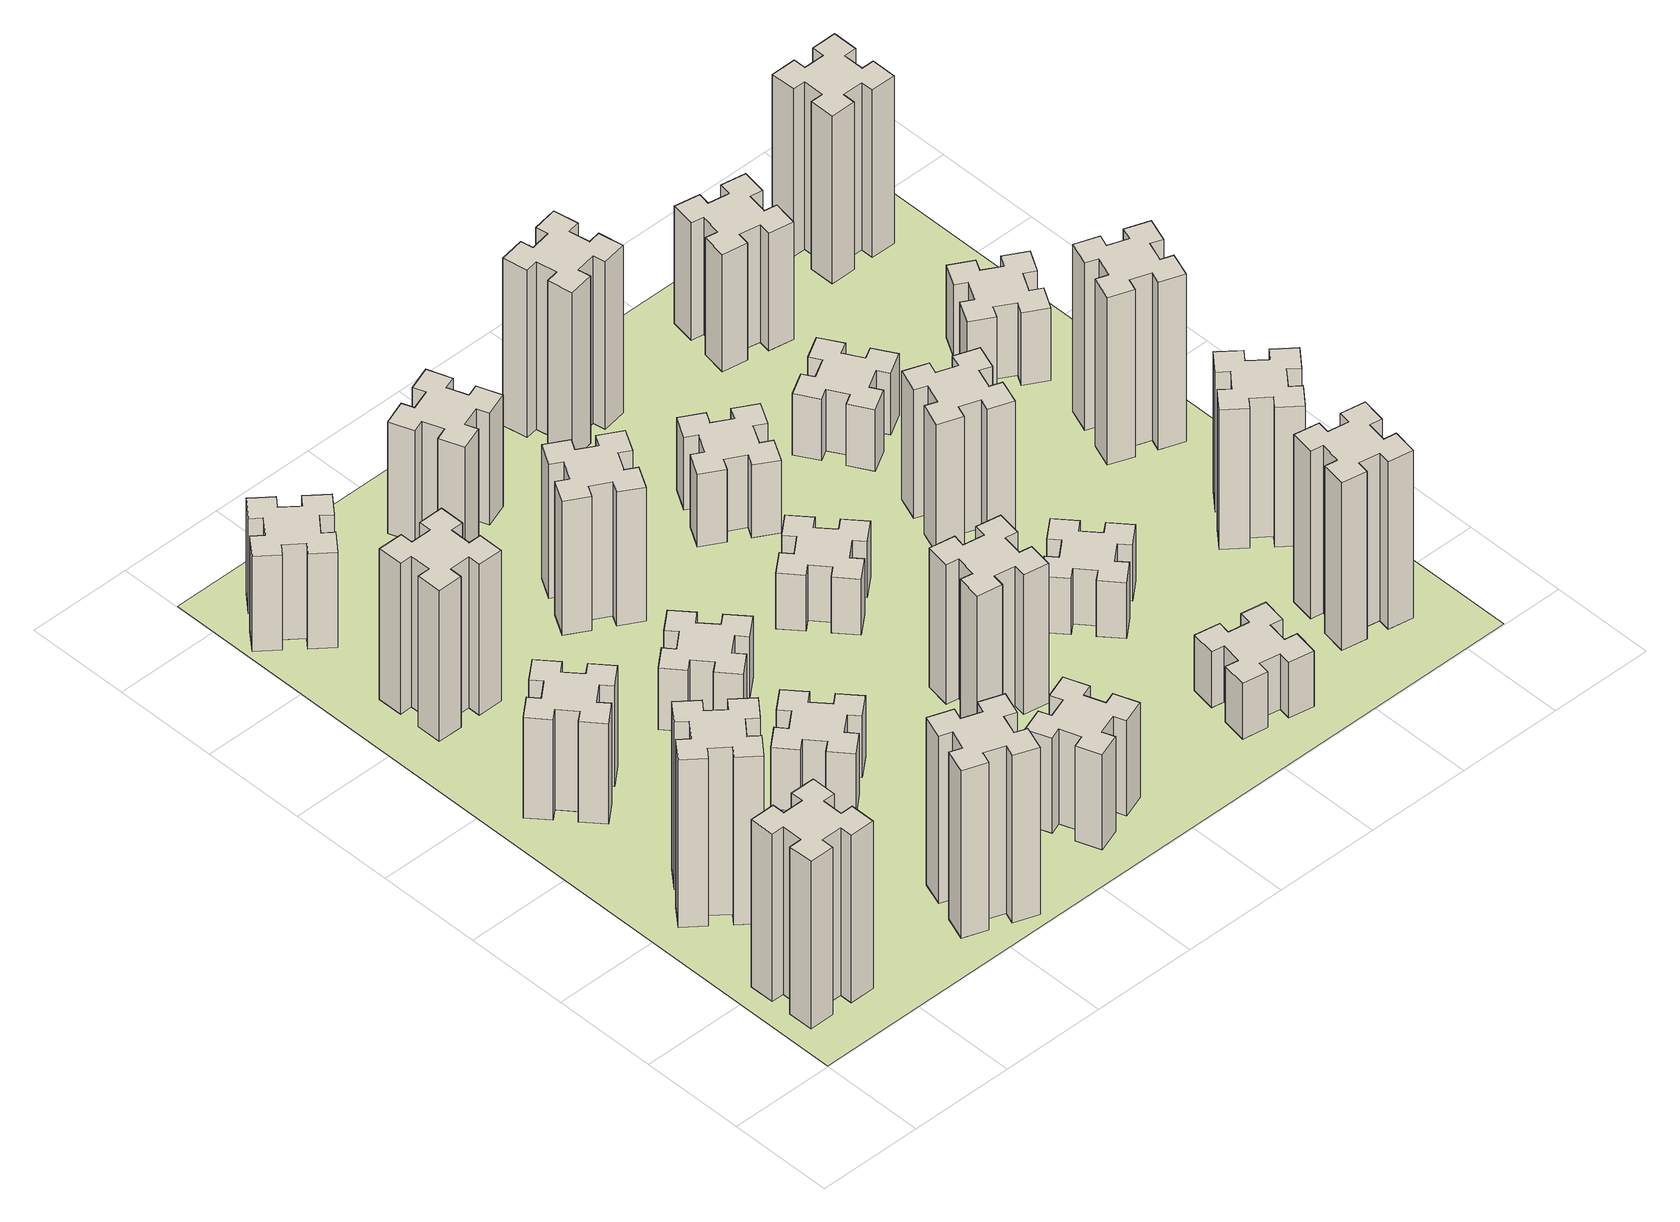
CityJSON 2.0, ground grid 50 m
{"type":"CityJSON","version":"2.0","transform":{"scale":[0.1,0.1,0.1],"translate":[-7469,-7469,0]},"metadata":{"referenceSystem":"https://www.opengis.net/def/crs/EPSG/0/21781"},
"CityObjects":{
"building1":{"type":"Building","attributes":{"class":"1000","function":"1000","usage":"1000","yearOfConstruction":2016,"roofType":"1000","measuredHeight":90,"storeysAboveGround":30,"storeysBelowGround":0},"geometry":[{"type":"Solid","lod":"1","boundaries":[[[[0,1,2,3,4,5,6,7,8,9,10,11,12,13,14,15,16,17,18,19]],[[17,16,20,21]],[[16,15,22,20]],[[15,14,23,22]],[[14,13,24,23]],[[13,12,25,24]],[[12,11,26,25]],[[11,10,27,26]],[[10,9,28,27]],[[9,8,29,28]],[[8,7,30,29]],[[7,6,31,30]],[[6,5,32,31]],[[5,4,33,32]],[[4,3,34,33]],[[3,2,35,34]],[[2,1,36,35]],[[1,0,37,36]],[[0,19,38,37]],[[19,18,39,38]],[[18,17,21,39]],[[24,25,26,27,28,29,30,31,32,33,34,35,36,37,38,39,21,20,22,23]]]]}]},
"building2":{"type":"Building","attributes":{"class":"1000","function":"1000","usage":"1000","yearOfConstruction":2016,"roofType":"1000","measuredHeight":90,"storeysAboveGround":30,"storeysBelowGround":0},"geometry":[{"type":"Solid","lod":"1","boundaries":[[[[40,41,42,43,44,45,46,47,48,49,50,51,52,53,54,55,56,57,58,59]],[[57,56,60,61]],[[56,55,62,60]],[[55,54,63,62]],[[54,53,64,63]],[[53,52,65,64]],[[52,51,66,65]],[[51,50,67,66]],[[50,49,68,67]],[[49,48,69,68]],[[48,47,70,69]],[[47,46,71,70]],[[46,45,72,71]],[[45,44,73,72]],[[44,43,74,73]],[[43,42,75,74]],[[42,41,76,75]],[[41,40,77,76]],[[40,59,78,77]],[[59,58,79,78]],[[58,57,61,79]],[[64,65,66,67,68,69,70,71,72,73,74,75,76,77,78,79,61,60,62,63]]]]}]},
"building3":{"type":"Building","attributes":{"class":"1000","function":"1000","usage":"1000","yearOfConstruction":2016,"roofType":"1000","measuredHeight":54,"storeysAboveGround":30,"storeysBelowGround":0},"geometry":[{"type":"Solid","lod":"1","boundaries":[[[[80,81,82,83,84,85,86,87,88,89,90,91,92,93,94,95,96,97,98,99]],[[97,96,100,101]],[[96,95,102,100]],[[95,94,103,102]],[[94,93,104,103]],[[93,92,105,104]],[[92,91,106,105]],[[91,90,107,106]],[[90,89,108,107]],[[89,88,109,108]],[[88,87,110,109]],[[87,86,111,110]],[[86,85,112,111]],[[85,84,113,112]],[[84,83,114,113]],[[83,82,115,114]],[[82,81,116,115]],[[81,80,117,116]],[[80,99,118,117]],[[99,98,119,118]],[[98,97,101,119]],[[104,105,106,107,108,109,110,111,112,113,114,115,116,117,118,119,101,100,102,103]]]]}]},
"building4":{"type":"Building","attributes":{"class":"1000","function":"1000","usage":"1000","yearOfConstruction":2016,"roofType":"1000","measuredHeight":81,"storeysAboveGround":30,"storeysBelowGround":0},"geometry":[{"type":"Solid","lod":"1","boundaries":[[[[120,121,122,123,124,125,126,127,128,129,130,131,132,133,134,135,136,137,138,139]],[[137,136,140,141]],[[136,135,142,140]],[[135,134,143,142]],[[134,133,144,143]],[[133,132,145,144]],[[132,131,146,145]],[[131,130,147,146]],[[130,129,148,147]],[[129,128,149,148]],[[128,127,150,149]],[[127,126,151,150]],[[126,125,152,151]],[[125,124,153,152]],[[124,123,154,153]],[[123,122,155,154]],[[122,121,156,155]],[[121,120,157,156]],[[120,139,158,157]],[[139,138,159,158]],[[138,137,141,159]],[[144,145,146,147,148,149,150,151,152,153,154,155,156,157,158,159,141,140,142,143]]]]}]},
"building5":{"type":"Building","attributes":{"class":"1000","function":"1000","usage":"1000","yearOfConstruction":2016,"roofType":"1000","measuredHeight":90,"storeysAboveGround":30,"storeysBelowGround":0},"geometry":[{"type":"Solid","lod":"1","boundaries":[[[[160,161,162,163,164,165,166,167,168,169,170,171,172,173,174,175,176,177,178,179]],[[177,176,180,181]],[[176,175,182,180]],[[175,174,183,182]],[[174,173,184,183]],[[173,172,185,184]],[[172,171,186,185]],[[171,170,187,186]],[[170,169,188,187]],[[169,168,189,188]],[[168,167,190,189]],[[167,166,191,190]],[[166,165,192,191]],[[165,164,193,192]],[[164,163,194,193]],[[163,162,195,194]],[[162,161,196,195]],[[161,160,197,196]],[[160,179,198,197]],[[179,178,199,198]],[[178,177,181,199]],[[184,185,186,187,188,189,190,191,192,193,194,195,196,197,198,199,181,180,182,183]]]]}]},
"building6":{"type":"Building","attributes":{"class":"1000","function":"1000","usage":"1000","yearOfConstruction":2016,"roofType":"1000","measuredHeight":51,"storeysAboveGround":30,"storeysBelowGround":0},"geometry":[{"type":"Solid","lod":"1","boundaries":[[[[200,201,202,203,204,205,206,207,208,209,210,211,212,213,214,215,216,217,218,219]],[[217,216,220,221]],[[216,215,222,220]],[[215,214,223,222]],[[214,213,224,223]],[[213,212,225,224]],[[212,211,226,225]],[[211,210,227,226]],[[210,209,228,227]],[[209,208,229,228]],[[208,207,230,229]],[[207,206,231,230]],[[206,205,232,231]],[[205,204,233,232]],[[204,203,234,233]],[[203,202,235,234]],[[202,201,236,235]],[[201,200,237,236]],[[200,219,238,237]],[[219,218,239,238]],[[218,217,221,239]],[[224,225,226,227,228,229,230,231,232,233,234,235,236,237,238,239,221,220,222,223]]]]}]},
"building7":{"type":"Building","attributes":{"class":"1000","function":"1000","usage":"1000","yearOfConstruction":2016,"roofType":"1000","measuredHeight":33,"storeysAboveGround":30,"storeysBelowGround":0},"geometry":[{"type":"Solid","lod":"1","boundaries":[[[[240,241,242,243,244,245,246,247,248,249,250,251,252,253,254,255,256,257,258,259]],[[257,256,260,261]],[[256,255,262,260]],[[255,254,263,262]],[[254,253,264,263]],[[253,252,265,264]],[[252,251,266,265]],[[251,250,267,266]],[[250,249,268,267]],[[249,248,269,268]],[[248,247,270,269]],[[247,246,271,270]],[[246,245,272,271]],[[245,244,273,272]],[[244,243,274,273]],[[243,242,275,274]],[[242,241,276,275]],[[241,240,277,276]],[[240,259,278,277]],[[259,258,279,278]],[[258,257,261,279]],[[264,265,266,267,268,269,270,271,272,273,274,275,276,277,278,279,261,260,262,263]]]]}]},
"building8":{"type":"Building","attributes":{"class":"1000","function":"1000","usage":"1000","yearOfConstruction":2016,"roofType":"1000","measuredHeight":33,"storeysAboveGround":30,"storeysBelowGround":0},"geometry":[{"type":"Solid","lod":"1","boundaries":[[[[280,281,282,283,284,285,286,287,288,289,290,291,292,293,294,295,296,297,298,299]],[[297,296,300,301]],[[296,295,302,300]],[[295,294,303,302]],[[294,293,304,303]],[[293,292,305,304]],[[292,291,306,305]],[[291,290,307,306]],[[290,289,308,307]],[[289,288,309,308]],[[288,287,310,309]],[[287,286,311,310]],[[286,285,312,311]],[[285,284,313,312]],[[284,283,314,313]],[[283,282,315,314]],[[282,281,316,315]],[[281,280,317,316]],[[280,299,318,317]],[[299,298,319,318]],[[298,297,301,319]],[[304,305,306,307,308,309,310,311,312,313,314,315,316,317,318,319,301,300,302,303]]]]}]},
"building9":{"type":"Building","attributes":{"class":"1000","function":"1000","usage":"1000","yearOfConstruction":2016,"roofType":"1000","measuredHeight":51,"storeysAboveGround":30,"storeysBelowGround":0},"geometry":[{"type":"Solid","lod":"1","boundaries":[[[[320,321,322,323,324,325,326,327,328,329,330,331,332,333,334,335,336,337,338,339]],[[337,336,340,341]],[[336,335,342,340]],[[335,334,343,342]],[[334,333,344,343]],[[333,332,345,344]],[[332,331,346,345]],[[331,330,347,346]],[[330,329,348,347]],[[329,328,349,348]],[[328,327,350,349]],[[327,326,351,350]],[[326,325,352,351]],[[325,324,353,352]],[[324,323,354,353]],[[323,322,355,354]],[[322,321,356,355]],[[321,320,357,356]],[[320,339,358,357]],[[339,338,359,358]],[[338,337,341,359]],[[344,345,346,347,348,349,350,351,352,353,354,355,356,357,358,359,341,340,342,343]]]]}]},
"building10":{"type":"Building","attributes":{"class":"1000","function":"1000","usage":"1000","yearOfConstruction":2016,"roofType":"1000","measuredHeight":72,"storeysAboveGround":30,"storeysBelowGround":0},"geometry":[{"type":"Solid","lod":"1","boundaries":[[[[360,361,362,363,364,365,366,367,368,369,370,371,372,373,374,375,376,377,378,379]],[[377,376,380,381]],[[376,375,382,380]],[[375,374,383,382]],[[374,373,384,383]],[[373,372,385,384]],[[372,371,386,385]],[[371,370,387,386]],[[370,369,388,387]],[[369,368,389,388]],[[368,367,390,389]],[[367,366,391,390]],[[366,365,392,391]],[[365,364,393,392]],[[364,363,394,393]],[[363,362,395,394]],[[362,361,396,395]],[[361,360,397,396]],[[360,379,398,397]],[[379,378,399,398]],[[378,377,381,399]],[[384,385,386,387,388,389,390,391,392,393,394,395,396,397,398,399,381,380,382,383]]]]}]},
"building11":{"type":"Building","attributes":{"class":"1000","function":"1000","usage":"1000","yearOfConstruction":2016,"roofType":"1000","measuredHeight":60,"storeysAboveGround":30,"storeysBelowGround":0},"geometry":[{"type":"Solid","lod":"1","boundaries":[[[[400,401,402,403,404,405,406,407,408,409,410,411,412,413,414,415,416,417,418,419]],[[417,416,420,421]],[[416,415,422,420]],[[415,414,423,422]],[[414,413,424,423]],[[413,412,425,424]],[[412,411,426,425]],[[411,410,427,426]],[[410,409,428,427]],[[409,408,429,428]],[[408,407,430,429]],[[407,406,431,430]],[[406,405,432,431]],[[405,404,433,432]],[[404,403,434,433]],[[403,402,435,434]],[[402,401,436,435]],[[401,400,437,436]],[[400,419,438,437]],[[419,418,439,438]],[[418,417,421,439]],[[424,425,426,427,428,429,430,431,432,433,434,435,436,437,438,439,421,420,422,423]]]]}]},
"building12":{"type":"Building","attributes":{"class":"1000","function":"1000","usage":"1000","yearOfConstruction":2016,"roofType":"1000","measuredHeight":75,"storeysAboveGround":30,"storeysBelowGround":0},"geometry":[{"type":"Solid","lod":"1","boundaries":[[[[440,441,442,443,444,445,446,447,448,449,450,451,452,453,454,455,456,457,458,459]],[[457,456,460,461]],[[456,455,462,460]],[[455,454,463,462]],[[454,453,464,463]],[[453,452,465,464]],[[452,451,466,465]],[[451,450,467,466]],[[450,449,468,467]],[[449,448,469,468]],[[448,447,470,469]],[[447,446,471,470]],[[446,445,472,471]],[[445,444,473,472]],[[444,443,474,473]],[[443,442,475,474]],[[442,441,476,475]],[[441,440,477,476]],[[440,459,478,477]],[[459,458,479,478]],[[458,457,461,479]],[[464,465,466,467,468,469,470,471,472,473,474,475,476,477,478,479,461,460,462,463]]]]}]},
"building13":{"type":"Building","attributes":{"class":"1000","function":"1000","usage":"1000","yearOfConstruction":2016,"roofType":"1000","measuredHeight":30,"storeysAboveGround":30,"storeysBelowGround":0},"geometry":[{"type":"Solid","lod":"1","boundaries":[[[[480,481,482,483,484,485,486,487,488,489,490,491,492,493,494,495,496,497,498,499]],[[497,496,500,501]],[[496,495,502,500]],[[495,494,503,502]],[[494,493,504,503]],[[493,492,505,504]],[[492,491,506,505]],[[491,490,507,506]],[[490,489,508,507]],[[489,488,509,508]],[[488,487,510,509]],[[487,486,511,510]],[[486,485,512,511]],[[485,484,513,512]],[[484,483,514,513]],[[483,482,515,514]],[[482,481,516,515]],[[481,480,517,516]],[[480,499,518,517]],[[499,498,519,518]],[[498,497,501,519]],[[504,505,506,507,508,509,510,511,512,513,514,515,516,517,518,519,501,500,502,503]]]]}]},
"building14":{"type":"Building","attributes":{"class":"1000","function":"1000","usage":"1000","yearOfConstruction":2016,"roofType":"1000","measuredHeight":39,"storeysAboveGround":30,"storeysBelowGround":0},"geometry":[{"type":"Solid","lod":"1","boundaries":[[[[520,521,522,523,524,525,526,527,528,529,530,531,532,533,534,535,536,537,538,539]],[[537,536,540,541]],[[536,535,542,540]],[[535,534,543,542]],[[534,533,544,543]],[[533,532,545,544]],[[532,531,546,545]],[[531,530,547,546]],[[530,529,548,547]],[[529,528,549,548]],[[528,527,550,549]],[[527,526,551,550]],[[526,525,552,551]],[[525,524,553,552]],[[524,523,554,553]],[[523,522,555,554]],[[522,521,556,555]],[[521,520,557,556]],[[520,539,558,557]],[[539,538,559,558]],[[538,537,541,559]],[[544,545,546,547,548,549,550,551,552,553,554,555,556,557,558,559,541,540,542,543]]]]}]},
"building15":{"type":"Building","attributes":{"class":"1000","function":"1000","usage":"1000","yearOfConstruction":2016,"roofType":"1000","measuredHeight":30,"storeysAboveGround":30,"storeysBelowGround":0},"geometry":[{"type":"Solid","lod":"1","boundaries":[[[[560,561,562,563,564,565,566,567,568,569,570,571,572,573,574,575,576,577,578,579]],[[577,576,580,581]],[[576,575,582,580]],[[575,574,583,582]],[[574,573,584,583]],[[573,572,585,584]],[[572,571,586,585]],[[571,570,587,586]],[[570,569,588,587]],[[569,568,589,588]],[[568,567,590,589]],[[567,566,591,590]],[[566,565,592,591]],[[565,564,593,592]],[[564,563,594,593]],[[563,562,595,594]],[[562,561,596,595]],[[561,560,597,596]],[[560,579,598,597]],[[579,578,599,598]],[[578,577,581,599]],[[584,585,586,587,588,589,590,591,592,593,594,595,596,597,598,599,581,580,582,583]]]]}]},
"building16":{"type":"Building","attributes":{"class":"1000","function":"1000","usage":"1000","yearOfConstruction":2016,"roofType":"1000","measuredHeight":90,"storeysAboveGround":30,"storeysBelowGround":0},"geometry":[{"type":"Solid","lod":"1","boundaries":[[[[600,601,602,603,604,605,606,607,608,609,610,611,612,613,614,615,616,617,618,619]],[[617,616,620,621]],[[616,615,622,620]],[[615,614,623,622]],[[614,613,624,623]],[[613,612,625,624]],[[612,611,626,625]],[[611,610,627,626]],[[610,609,628,627]],[[609,608,629,628]],[[608,607,630,629]],[[607,606,631,630]],[[606,605,632,631]],[[605,604,633,632]],[[604,603,634,633]],[[603,602,635,634]],[[602,601,636,635]],[[601,600,637,636]],[[600,619,638,637]],[[619,618,639,638]],[[618,617,621,639]],[[624,625,626,627,628,629,630,631,632,633,634,635,636,637,638,639,621,620,622,623]]]]}]},
"building17":{"type":"Building","attributes":{"class":"1000","function":"1000","usage":"1000","yearOfConstruction":2016,"roofType":"1000","measuredHeight":30,"storeysAboveGround":30,"storeysBelowGround":0},"geometry":[{"type":"Solid","lod":"1","boundaries":[[[[640,641,642,643,644,645,646,647,648,649,650,651,652,653,654,655,656,657,658,659]],[[657,656,660,661]],[[656,655,662,660]],[[655,654,663,662]],[[654,653,664,663]],[[653,652,665,664]],[[652,651,666,665]],[[651,650,667,666]],[[650,649,668,667]],[[649,648,669,668]],[[648,647,670,669]],[[647,646,671,670]],[[646,645,672,671]],[[645,644,673,672]],[[644,643,674,673]],[[643,642,675,674]],[[642,641,676,675]],[[641,640,677,676]],[[640,659,678,677]],[[659,658,679,678]],[[658,657,661,679]],[[664,665,666,667,668,669,670,671,672,673,674,675,676,677,678,679,661,660,662,663]]]]}]},
"building18":{"type":"Building","attributes":{"class":"1000","function":"1000","usage":"1000","yearOfConstruction":2016,"roofType":"1000","measuredHeight":69,"storeysAboveGround":30,"storeysBelowGround":0},"geometry":[{"type":"Solid","lod":"1","boundaries":[[[[680,681,682,683,684,685,686,687,688,689,690,691,692,693,694,695,696,697,698,699]],[[697,696,700,701]],[[696,695,702,700]],[[695,694,703,702]],[[694,693,704,703]],[[693,692,705,704]],[[692,691,706,705]],[[691,690,707,706]],[[690,689,708,707]],[[689,688,709,708]],[[688,687,710,709]],[[687,686,711,710]],[[686,685,712,711]],[[685,684,713,712]],[[684,683,714,713]],[[683,682,715,714]],[[682,681,716,715]],[[681,680,717,716]],[[680,699,718,717]],[[699,698,719,718]],[[698,697,701,719]],[[704,705,706,707,708,709,710,711,712,713,714,715,716,717,718,719,701,700,702,703]]]]}]},
"building19":{"type":"Building","attributes":{"class":"1000","function":"1000","usage":"1000","yearOfConstruction":2016,"roofType":"1000","measuredHeight":33,"storeysAboveGround":30,"storeysBelowGround":0},"geometry":[{"type":"Solid","lod":"1","boundaries":[[[[720,721,722,723,724,725,726,727,728,729,730,731,732,733,734,735,736,737,738,739]],[[737,736,740,741]],[[736,735,742,740]],[[735,734,743,742]],[[734,733,744,743]],[[733,732,745,744]],[[732,731,746,745]],[[731,730,747,746]],[[730,729,748,747]],[[729,728,749,748]],[[728,727,750,749]],[[727,726,751,750]],[[726,725,752,751]],[[725,724,753,752]],[[724,723,754,753]],[[723,722,755,754]],[[722,721,756,755]],[[721,720,757,756]],[[720,739,758,757]],[[739,738,759,758]],[[738,737,741,759]],[[744,745,746,747,748,749,750,751,752,753,754,755,756,757,758,759,741,740,742,743]]]]}]},
"building20":{"type":"Building","attributes":{"class":"1000","function":"1000","usage":"1000","yearOfConstruction":2016,"roofType":"1000","measuredHeight":90,"storeysAboveGround":30,"storeysBelowGround":0},"geometry":[{"type":"Solid","lod":"1","boundaries":[[[[760,761,762,763,764,765,766,767,768,769,770,771,772,773,774,775,776,777,778,779]],[[777,776,780,781]],[[776,775,782,780]],[[775,774,783,782]],[[774,773,784,783]],[[773,772,785,784]],[[772,771,786,785]],[[771,770,787,786]],[[770,769,788,787]],[[769,768,789,788]],[[768,767,790,789]],[[767,766,791,790]],[[766,765,792,791]],[[765,764,793,792]],[[764,763,794,793]],[[763,762,795,794]],[[762,761,796,795]],[[761,760,797,796]],[[760,779,798,797]],[[779,778,799,798]],[[778,777,781,799]],[[784,785,786,787,788,789,790,791,792,793,794,795,796,797,798,799,781,780,782,783]]]]}]},
"building21":{"type":"Building","attributes":{"class":"1000","function":"1000","usage":"1000","yearOfConstruction":2016,"roofType":"1000","measuredHeight":63,"storeysAboveGround":30,"storeysBelowGround":0},"geometry":[{"type":"Solid","lod":"1","boundaries":[[[[800,801,802,803,804,805,806,807,808,809,810,811,812,813,814,815,816,817,818,819]],[[817,816,820,821]],[[816,815,822,820]],[[815,814,823,822]],[[814,813,824,823]],[[813,812,825,824]],[[812,811,826,825]],[[811,810,827,826]],[[810,809,828,827]],[[809,808,829,828]],[[808,807,830,829]],[[807,806,831,830]],[[806,805,832,831]],[[805,804,833,832]],[[804,803,834,833]],[[803,802,835,834]],[[802,801,836,835]],[[801,800,837,836]],[[800,819,838,837]],[[819,818,839,838]],[[818,817,821,839]],[[824,825,826,827,828,829,830,831,832,833,834,835,836,837,838,839,821,820,822,823]]]]}]},
"building22":{"type":"Building","attributes":{"class":"1000","function":"1000","usage":"1000","yearOfConstruction":2016,"roofType":"1000","measuredHeight":75,"storeysAboveGround":30,"storeysBelowGround":0},"geometry":[{"type":"Solid","lod":"1","boundaries":[[[[840,841,842,843,844,845,846,847,848,849,850,851,852,853,854,855,856,857,858,859]],[[857,856,860,861]],[[856,855,862,860]],[[855,854,863,862]],[[854,853,864,863]],[[853,852,865,864]],[[852,851,866,865]],[[851,850,867,866]],[[850,849,868,867]],[[849,848,869,868]],[[848,847,870,869]],[[847,846,871,870]],[[846,845,872,871]],[[845,844,873,872]],[[844,843,874,873]],[[843,842,875,874]],[[842,841,876,875]],[[841,840,877,876]],[[840,859,878,877]],[[859,858,879,878]],[[858,857,861,879]],[[864,865,866,867,868,869,870,871,872,873,874,875,876,877,878,879,861,860,862,863]]]]}]},
"building23":{"type":"Building","attributes":{"class":"1000","function":"1000","usage":"1000","yearOfConstruction":2016,"roofType":"1000","measuredHeight":90,"storeysAboveGround":30,"storeysBelowGround":0},"geometry":[{"type":"Solid","lod":"1","boundaries":[[[[880,881,882,883,884,885,886,887,888,889,890,891,892,893,894,895,896,897,898,899]],[[897,896,900,901]],[[896,895,902,900]],[[895,894,903,902]],[[894,893,904,903]],[[893,892,905,904]],[[892,891,906,905]],[[891,890,907,906]],[[890,889,908,907]],[[889,888,909,908]],[[888,887,910,909]],[[887,886,911,910]],[[886,885,912,911]],[[885,884,913,912]],[[884,883,914,913]],[[883,882,915,914]],[[882,881,916,915]],[[881,880,917,916]],[[880,899,918,917]],[[899,898,919,918]],[[898,897,901,919]],[[904,905,906,907,908,909,910,911,912,913,914,915,916,917,918,919,901,900,902,903]]]]}]},
"building24":{"type":"Building","attributes":{"class":"1000","function":"1000","usage":"1000","yearOfConstruction":2016,"roofType":"1000","measuredHeight":39,"storeysAboveGround":30,"storeysBelowGround":0},"geometry":[{"type":"Solid","lod":"1","boundaries":[[[[920,921,922,923,924,925,926,927,928,929,930,931,932,933,934,935,936,937,938,939]],[[937,936,940,941]],[[936,935,942,940]],[[935,934,943,942]],[[934,933,944,943]],[[933,932,945,944]],[[932,931,946,945]],[[931,930,947,946]],[[930,929,948,947]],[[929,928,949,948]],[[928,927,950,949]],[[927,926,951,950]],[[926,925,952,951]],[[925,924,953,952]],[[924,923,954,953]],[[923,922,955,954]],[[922,921,956,955]],[[921,920,957,956]],[[920,939,958,957]],[[939,938,959,958]],[[938,937,941,959]],[[944,945,946,947,948,949,950,951,952,953,954,955,956,957,958,959,941,940,942,943]]]]}]},
"building25":{"type":"Building","attributes":{"class":"1000","function":"1000","usage":"1000","yearOfConstruction":2016,"roofType":"1000","measuredHeight":90,"storeysAboveGround":30,"storeysBelowGround":0},"geometry":[{"type":"Solid","lod":"1","boundaries":[[[[960,961,962,963,964,965,966,967,968,969,970,971,972,973,974,975,976,977,978,979]],[[977,976,980,981]],[[976,975,982,980]],[[975,974,983,982]],[[974,973,984,983]],[[973,972,985,984]],[[972,971,986,985]],[[971,970,987,986]],[[970,969,988,987]],[[969,968,989,988]],[[968,967,990,989]],[[967,966,991,990]],[[966,965,992,991]],[[965,964,993,992]],[[964,963,994,993]],[[963,962,995,994]],[[962,961,996,995]],[[961,960,997,996]],[[960,979,998,997]],[[979,978,999,998]],[[978,977,981,999]],[[984,985,986,987,988,989,990,991,992,993,994,995,996,997,998,999,981,980,982,983]]]]}]},
"landuse1":{"type":"LandUse","attributes":{"name":"plot1","function":"1010"},"geometry":[{"type":"MultiSurface","lod":"1","boundaries":[[[1000,1001,1002,1003]]]}]}
},
"vertices":[
[165,425,0],[165,325,0],[105,325,0],[105,205,0],[225,205,0],[225,265,0],[325,265,0],[325,205,0],[445,205,0],[445,325,0],[385,325,0],[385,425,0],[445,425,0],[445,545,0],[325,545,0],[325,485,0],[225,485,0],[225,545,0],[105,545,0],[105,425,0],[225,485,900],[225,545,900],[325,485,900],[325,545,900],[445,545,900],[445,425,900],[385,425,900],[385,325,900],[445,325,900],[445,205,900],[325,205,900],[325,265,900],[225,265,900],[225,205,900],[105,205,900],[105,325,900],[165,325,900],[165,425,900],[105,425,900],[105,545,900],
[484,1067,0],[408,1132,0],[446,1178,0],[354,1255,0],[277,1163,0],[323,1124,0],[259,1048,0],[213,1086,0],[136,994,0],[228,917,0],[266,963,0],[343,899,0],[304,853,0],[396,776,0],[473,868,0],[427,906,0],[492,983,0],[538,944,0],[615,1036,0],[523,1113,0],[492,983,900],[538,944,900],[427,906,900],[473,868,900],[396,776,900],[304,853,900],[343,899,900],[266,963,900],[228,917,900],[136,994,900],[213,1086,900],[259,1048,900],[323,1124,900],[277,1163,900],[354,1255,900],[446,1178,900],[408,1132,900],[484,1067,900],[523,1113,900],[615,1036,900],
[492,1888,0],[427,1964,0],[473,2003,0],[396,2095,0],[304,2018,0],[343,1972,0],[266,1907,0],[228,1953,0],[136,1876,0],[213,1784,0],[259,1823,0],[323,1746,0],[277,1708,0],[354,1616,0],[446,1693,0],[408,1739,0],[484,1803,0],[523,1757,0],[615,1834,0],[538,1926,0],[484,1803,540],[523,1757,540],[408,1739,540],[446,1693,540],[354,1616,540],[277,1708,540],[323,1746,540],[259,1823,540],[213,1784,540],[136,1876,540],[228,1953,540],[266,1907,540],[343,1972,540],[304,2018,540],[396,2095,540],[473,2003,540],[427,1964,540],[492,1888,540],[538,1926,540],[615,1834,540],
[485,2545,0],[485,2645,0],[545,2645,0],[545,2765,0],[425,2765,0],[425,2705,0],[325,2705,0],[325,2765,0],[205,2765,0],[205,2645,0],[265,2645,0],[265,2545,0],[205,2545,0],[205,2425,0],[325,2425,0],[325,2485,0],[425,2485,0],[425,2425,0],[545,2425,0],[545,2545,0],[425,2485,810],[425,2425,810],[325,2485,810],[325,2425,810],[205,2425,810],[205,2545,810],[265,2545,810],[265,2645,810],[205,2645,810],[205,2765,810],[325,2765,810],[325,2705,810],[425,2705,810],[425,2765,810],[545,2765,810],[545,2645,810],[485,2645,810],[485,2545,810],[545,2545,810],[545,2425,810],
[1029,360,0],[995,266,0],[939,287,0],[897,174,0],[1010,133,0],[1031,189,0],[1125,155,0],[1104,99,0],[1217,57,0],[1258,170,0],[1202,191,0],[1236,285,0],[1292,264,0],[1333,377,0],[1220,418,0],[1200,362,0],[1106,396,0],[1127,452,0],[1014,493,0],[973,380,0],[1106,396,900],[1127,452,900],[1200,362,900],[1220,418,900],[1333,377,900],[1292,264,900],[1236,285,900],[1202,191,900],[1258,170,900],[1217,57,900],[1104,99,900],[1125,155,900],[1031,189,900],[1010,133,900],[897,174,900],[939,287,900],[995,266,900],[1029,360,900],[973,380,900],[1014,493,900],
[384,3387,0],[308,3452,0],[346,3498,0],[254,3575,0],[177,3483,0],[223,3444,0],[159,3368,0],[113,3406,0],[36,3314,0],[128,3237,0],[166,3283,0],[243,3219,0],[204,3173,0],[296,3096,0],[373,3188,0],[327,3226,0],[392,3303,0],[438,3264,0],[515,3356,0],[423,3433,0],[392,3303,510],[438,3264,510],[327,3226,510],[373,3188,510],[296,3096,510],[204,3173,510],[243,3219,510],[166,3283,510],[128,3237,510],[36,3314,510],[113,3406,510],[159,3368,510],[223,3444,510],[177,3483,510],[254,3575,510],[346,3498,510],[308,3452,510],[384,3387,510],[423,3433,510],[515,3356,510],
[1083,1332,0],[1006,1267,0],[968,1313,0],[876,1236,0],[953,1144,0],[999,1183,0],[1063,1106,0],[1017,1068,0],[1094,976,0],[1186,1053,0],[1148,1099,0],[1224,1163,0],[1263,1117,0],[1355,1194,0],[1278,1286,0],[1232,1248,0],[1167,1324,0],[1213,1363,0],[1136,1455,0],[1044,1378,0],[1167,1324,330],[1213,1363,330],[1232,1248,330],[1278,1286,330],[1355,1194,330],[1263,1117,330],[1224,1163,330],[1148,1099,330],[1186,1053,330],[1094,976,330],[1017,1068,330],[1063,1106,330],[999,1183,330],[953,1144,330],[876,1236,330],[968,1313,330],[1006,1267,330],[1083,1332,330],[1044,1378,330],[1136,1455,330],
[1083,1972,0],[1006,1907,0],[968,1953,0],[876,1876,0],[953,1784,0],[999,1823,0],[1063,1746,0],[1017,1708,0],[1094,1616,0],[1186,1693,0],[1148,1739,0],[1224,1803,0],[1263,1757,0],[1355,1834,0],[1278,1926,0],[1232,1888,0],[1167,1964,0],[1213,2003,0],[1136,2095,0],[1044,2018,0],[1167,1964,330],[1213,2003,330],[1232,1888,330],[1278,1926,330],[1355,1834,330],[1263,1757,330],[1224,1803,330],[1148,1739,330],[1186,1693,330],[1094,1616,330],[1017,1708,330],[1063,1746,330],[999,1823,330],[953,1784,330],[876,1876,330],[968,1953,330],[1006,1907,330],[1083,1972,330],[1044,2018,330],[1136,2095,330],
[1765,496,0],[1671,462,0],[1650,518,0],[1537,477,0],[1579,364,0],[1635,385,0],[1669,291,0],[1613,270,0],[1654,157,0],[1767,199,0],[1746,255,0],[1840,289,0],[1860,233,0],[1973,274,0],[1932,387,0],[1876,366,0],[1842,460,0],[1898,480,0],[1857,593,0],[1744,552,0],[1842,460,510],[1898,480,510],[1876,366,510],[1932,387,510],[1973,274,510],[1860,233,510],[1840,289,510],[1746,255,510],[1767,199,510],[1654,157,510],[1613,270,510],[1669,291,510],[1635,385,510],[1579,364,510],[1537,477,510],[1650,518,510],[1671,462,510],[1765,496,510],[1744,552,510],[1857,593,510],
[1314,2666,0],[1227,2716,0],[1257,2768,0],[1153,2828,0],[1093,2724,0],[1145,2694,0],[1095,2607,0],[1043,2637,0],[983,2533,0],[1087,2473,0],[1117,2525,0],[1204,2475,0],[1174,2423,0],[1278,2363,0],[1338,2467,0],[1286,2497,0],[1336,2584,0],[1388,2554,0],[1448,2658,0],[1344,2718,0],[1336,2584,720],[1388,2554,720],[1286,2497,720],[1338,2467,720],[1278,2363,720],[1174,2423,720],[1204,2475,720],[1117,2525,720],[1087,2473,720],[983,2533,720],[1043,2637,720],[1095,2607,720],[1145,2694,720],[1093,2724,720],[1153,2828,720],[1257,2768,720],[1227,2716,720],[1314,2666,720],[1344,2718,720],[1448,2658,720],
[1125,3456,0],[1031,3422,0],[1010,3478,0],[897,3437,0],[939,3324,0],[995,3345,0],[1029,3251,0],[973,3230,0],[1014,3117,0],[1127,3159,0],[1106,3215,0],[1200,3249,0],[1220,3193,0],[1333,3234,0],[1292,3347,0],[1236,3326,0],[1202,3420,0],[1258,3440,0],[1217,3553,0],[1104,3512,0],[1202,3420,600],[1258,3440,600],[1236,3326,600],[1292,3347,600],[1333,3234,600],[1220,3193,600],[1200,3249,600],[1106,3215,600],[1127,3159,600],[1014,3117,600],[973,3230,600],[1029,3251,600],[995,3345,600],[939,3324,600],[897,3437,600],[1010,3478,600],[1031,3422,600],[1125,3456,600],[1104,3512,600],[1217,3553,600],
[2055,1047,0],[2072,1145,0],[2131,1135,0],[2152,1253,0],[2034,1274,0],[2024,1215,0],[1925,1232,0],[1936,1291,0],[1817,1312,0],[1797,1194,0],[1856,1184,0],[1838,1085,0],[1779,1096,0],[1758,977,0],[1877,957,0],[1887,1016,0],[1985,998,0],[1975,939,0],[2093,918,0],[2114,1037,0],[1985,998,750],[1975,939,750],[1887,1016,750],[1877,957,750],[1758,977,750],[1779,1096,750],[1838,1085,750],[1856,1184,750],[1797,1194,750],[1817,1312,750],[1936,1291,750],[1925,1232,750],[2024,1215,750],[2034,1274,750],[2152,1253,750],[2131,1135,750],[2072,1145,750],[2055,1047,750],[2114,1037,750],[2093,918,750],
[1972,1988,0],[1907,2064,0],[1953,2103,0],[1876,2195,0],[1784,2118,0],[1823,2072,0],[1746,2007,0],[1708,2053,0],[1616,1976,0],[1693,1884,0],[1739,1923,0],[1803,1846,0],[1757,1808,0],[1834,1716,0],[1926,1793,0],[1888,1839,0],[1964,1903,0],[2003,1857,0],[2095,1934,0],[2018,2026,0],[1964,1903,300],[2003,1857,300],[1888,1839,300],[1926,1793,300],[1834,1716,300],[1757,1808,300],[1803,1846,300],[1739,1923,300],[1693,1884,300],[1616,1976,300],[1708,2053,300],[1746,2007,300],[1823,2072,300],[1784,2118,300],[1876,2195,300],[1953,2103,300],[1907,2064,300],[1972,1988,300],[2018,2026,300],[2095,1934,300],
[2026,2497,0],[2076,2584,0],[2128,2554,0],[2188,2658,0],[2084,2718,0],[2054,2666,0],[1967,2716,0],[1997,2768,0],[1893,2828,0],[1833,2724,0],[1885,2694,0],[1835,2607,0],[1783,2637,0],[1723,2533,0],[1827,2473,0],[1857,2525,0],[1944,2475,0],[1914,2423,0],[2018,2363,0],[2078,2467,0],[1944,2475,390],[1914,2423,390],[1857,2525,390],[1827,2473,390],[1723,2533,390],[1783,2637,390],[1835,2607,390],[1885,2694,390],[1833,2724,390],[1893,2828,390],[1997,2768,390],[1967,2716,390],[2054,2666,390],[2084,2718,390],[2188,2658,390],[2128,2554,390],[2076,2584,390],[2026,2497,390],[2078,2467,390],[2018,2363,390],
[2596,444,0],[2578,345,0],[2519,356,0],[2498,237,0],[2617,217,0],[2627,276,0],[2725,258,0],[2715,199,0],[2833,178,0],[2854,297,0],[2795,307,0],[2812,405,0],[2871,395,0],[2892,513,0],[2774,534,0],[2764,475,0],[2665,492,0],[2676,551,0],[2557,572,0],[2537,454,0],[2665,492,300],[2676,551,300],[2764,475,300],[2774,534,300],[2892,513,300],[2871,395,300],[2812,405,300],[2795,307,300],[2854,297,300],[2833,178,300],[2715,199,300],[2725,258,300],[2627,276,300],[2617,217,300],[2498,237,300],[2519,356,300],[2578,345,300],[2596,444,300],[2537,454,300],[2557,572,300],
[1885,3552,0],[1787,3535,0],[1777,3594,0],[1658,3573,0],[1679,3455,0],[1738,3465,0],[1756,3367,0],[1697,3357,0],[1717,3238,0],[1836,3259,0],[1825,3318,0],[1924,3336,0],[1934,3277,0],[2052,3297,0],[2031,3416,0],[1972,3405,0],[1955,3504,0],[2014,3514,0],[1993,3632,0],[1875,3611,0],[1955,3504,900],[2014,3514,900],[1972,3405,900],[2031,3416,900],[2052,3297,900],[1934,3277,900],[1924,3336,900],[1825,3318,900],[1836,3259,900],[1717,3238,900],[1697,3357,900],[1756,3367,900],[1738,3465,900],[1679,3455,900],[1658,3573,900],[1777,3594,900],[1787,3535,900],[1885,3552,900],[1875,3611,900],[1993,3632,900],
[2628,1099,0],[2704,1163,0],[2743,1117,0],[2835,1194,0],[2758,1286,0],[2712,1248,0],[2647,1324,0],[2693,1363,0],[2616,1455,0],[2524,1378,0],[2563,1332,0],[2486,1267,0],[2448,1313,0],[2356,1236,0],[2433,1144,0],[2479,1183,0],[2543,1106,0],[2497,1068,0],[2574,976,0],[2666,1053,0],[2543,1106,300],[2497,1068,300],[2479,1183,300],[2433,1144,300],[2356,1236,300],[2448,1313,300],[2486,1267,300],[2563,1332,300],[2524,1378,300],[2616,1455,300],[2693,1363,300],[2647,1324,300],[2712,1248,300],[2758,1286,300],[2835,1194,300],[2743,1117,300],[2704,1163,300],[2628,1099,300],[2666,1053,300],[2574,976,300],
[2682,1871,0],[2716,1965,0],[2772,1944,0],[2813,2057,0],[2700,2098,0],[2680,2042,0],[2586,2076,0],[2607,2132,0],[2494,2173,0],[2453,2060,0],[2509,2040,0],[2475,1946,0],[2419,1967,0],[2377,1854,0],[2490,1813,0],[2511,1869,0],[2605,1835,0],[2584,1779,0],[2697,1737,0],[2738,1850,0],[2605,1835,690],[2584,1779,690],[2511,1869,690],[2490,1813,690],[2377,1854,690],[2419,1967,690],[2475,1946,690],[2509,2040,690],[2453,2060,690],[2494,2173,690],[2607,2132,690],[2586,2076,690],[2680,2042,690],[2700,2098,690],[2813,2057,690],[2772,1944,690],[2716,1965,690],[2682,1871,690],[2738,1850,690],[2697,1737,690],
[2475,2584,0],[2525,2497,0],[2473,2467,0],[2533,2363,0],[2637,2423,0],[2607,2475,0],[2694,2525,0],[2724,2473,0],[2828,2533,0],[2768,2637,0],[2716,2607,0],[2666,2694,0],[2718,2724,0],[2658,2828,0],[2554,2768,0],[2584,2716,0],[2497,2666,0],[2467,2718,0],[2363,2658,0],[2423,2554,0],[2497,2666,330],[2467,2718,330],[2584,2716,330],[2554,2768,330],[2658,2828,330],[2718,2724,330],[2666,2694,330],[2716,2607,330],[2768,2637,330],[2828,2533,330],[2724,2473,330],[2694,2525,330],[2607,2475,330],[2637,2423,330],[2533,2363,330],[2473,2467,330],[2525,2497,330],[2475,2584,330],[2423,2554,330],[2363,2658,330],
[3404,575,0],[3305,592,0],[3316,651,0],[3197,672,0],[3177,554,0],[3236,544,0],[3218,445,0],[3159,456,0],[3138,337,0],[3257,317,0],[3267,376,0],[3365,358,0],[3355,299,0],[3473,278,0],[3494,397,0],[3435,407,0],[3452,505,0],[3511,495,0],[3532,613,0],[3414,634,0],[3452,505,900],[3511,495,900],[3435,407,900],[3494,397,900],[3473,278,900],[3355,299,900],[3365,358,900],[3267,376,900],[3257,317,900],[3138,337,900],[3159,456,900],[3218,445,900],[3236,544,900],[3177,554,900],[3197,672,900],[3316,651,900],[3305,592,900],[3404,575,900],[3414,634,900],[3532,613,900],
[2596,3404,0],[2578,3305,0],[2519,3316,0],[2498,3197,0],[2617,3177,0],[2627,3236,0],[2725,3218,0],[2715,3159,0],[2833,3138,0],[2854,3257,0],[2795,3267,0],[2812,3365,0],[2871,3355,0],[2892,3473,0],[2774,3494,0],[2764,3435,0],[2665,3452,0],[2676,3511,0],[2557,3532,0],[2537,3414,0],[2665,3452,630],[2676,3511,630],[2764,3435,630],[2774,3494,630],[2892,3473,630],[2871,3355,630],[2812,3365,630],[2795,3267,630],[2854,3257,630],[2833,3138,630],[2715,3159,630],[2725,3218,630],[2627,3236,630],[2617,3177,630],[2498,3197,630],[2519,3316,630],[2578,3305,630],[2596,3404,630],[2537,3414,630],[2557,3532,630],
[3487,1006,0],[3552,1083,0],[3598,1044,0],[3675,1136,0],[3583,1213,0],[3544,1167,0],[3468,1232,0],[3506,1278,0],[3414,1355,0],[3337,1263,0],[3383,1224,0],[3319,1148,0],[3273,1186,0],[3196,1094,0],[3288,1017,0],[3326,1063,0],[3403,999,0],[3364,953,0],[3456,876,0],[3533,968,0],[3403,999,750],[3364,953,750],[3326,1063,750],[3288,1017,750],[3196,1094,750],[3273,1186,750],[3319,1148,750],[3383,1224,750],[3337,1263,750],[3414,1355,750],[3506,1278,750],[3468,1232,750],[3544,1167,750],[3583,1213,750],[3675,1136,750],[3598,1044,750],[3552,1083,750],[3487,1006,750],[3533,968,750],[3456,876,750],
[3520,1942,0],[3426,1976,0],[3447,2032,0],[3334,2073,0],[3293,1960,0],[3349,1940,0],[3315,1846,0],[3259,1867,0],[3217,1754,0],[3330,1713,0],[3351,1769,0],[3445,1735,0],[3424,1679,0],[3537,1637,0],[3578,1750,0],[3522,1771,0],[3556,1865,0],[3612,1844,0],[3653,1957,0],[3540,1998,0],[3556,1865,900],[3612,1844,900],[3522,1771,900],[3578,1750,900],[3537,1637,900],[3424,1679,900],[3445,1735,900],[3351,1769,900],[3330,1713,900],[3217,1754,900],[3259,1867,900],[3315,1846,900],[3349,1940,900],[3293,1960,900],[3334,2073,900],[3447,2032,900],[3426,1976,900],[3520,1942,900],[3540,1998,900],[3653,1957,900],
[3265,2594,0],[3215,2507,0],[3163,2537,0],[3103,2433,0],[3207,2373,0],[3237,2425,0],[3324,2375,0],[3294,2323,0],[3398,2263,0],[3458,2367,0],[3406,2397,0],[3456,2484,0],[3508,2454,0],[3568,2558,0],[3464,2618,0],[3434,2566,0],[3347,2616,0],[3377,2668,0],[3273,2728,0],[3213,2624,0],[3347,2616,390],[3377,2668,390],[3434,2566,390],[3464,2618,390],[3568,2558,390],[3508,2454,390],[3456,2484,390],[3406,2397,390],[3458,2367,390],[3398,2263,390],[3294,2323,390],[3324,2375,390],[3237,2425,390],[3207,2373,390],[3103,2433,390],[3163,2537,390],[3215,2507,390],[3265,2594,390],[3213,2624,390],[3273,2728,390],
[3285,3325,0],[3385,3325,0],[3385,3265,0],[3505,3265,0],[3505,3385,0],[3445,3385,0],[3445,3485,0],[3505,3485,0],[3505,3605,0],[3385,3605,0],[3385,3545,0],[3285,3545,0],[3285,3605,0],[3165,3605,0],[3165,3485,0],[3225,3485,0],[3225,3385,0],[3165,3385,0],[3165,3265,0],[3285,3265,0],[3225,3385,900],[3165,3385,900],[3225,3485,900],[3165,3485,900],[3165,3605,900],[3285,3605,900],[3285,3545,900],[3385,3545,900],[3385,3605,900],[3505,3605,900],[3505,3485,900],[3445,3485,900],[3445,3385,900],[3505,3385,900],[3505,3265,900],[3385,3265,900],[3385,3325,900],[3285,3325,900],[3285,3265,900],[3165,3265,900],
[5,3705,0],[3705,3705,0],[3705,5,0],[5,5,0]
]}
